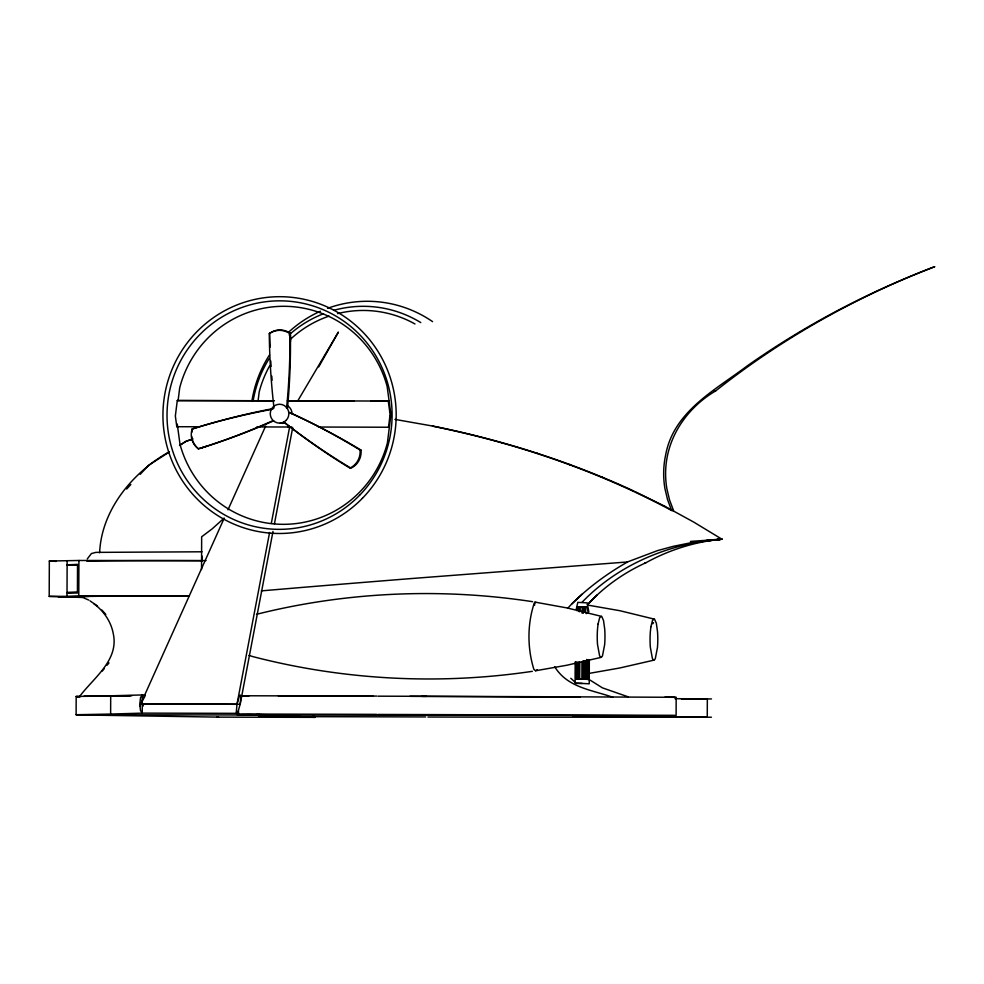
<?xml version="1.0" encoding="UTF-8"?>
<svg xmlns="http://www.w3.org/2000/svg" width="984" height="984" viewBox="0 0 984 984"><rect width="100%" height="100%" fill="white"/><g stroke="black" fill="none" stroke-linecap="round" stroke-linejoin="round"><path stroke-width="1.48" d="M82.521 597.472L49.2 596.39L49.335 561.04L78.917 560.486A473.894 4.047 0.2 0 1 201.572 560.634A889.179 69.249 -1.9 0 0 206.062 560.56M49.2 596.39L67.01 596.329L67.133 560.978M664.827 697.226A226.763 1.931 0.2 0 1 676.168 697.226L676.106 715.491A226.763 1.931 0.2 0 0 643.29 715.54L76.112 714.728L76.174 696.451L131.93 695.7M67.01 596.329L78.781 595.849L78.917 560.486M82.115 596.894L81.451 596.882L82.914 596.931L81.328 596.845L88.732 600.068M76.112 714.728L110.626 714.064L110.7 695.799L145.374 694.864M201.535 569.539L201.658 536.784L212.126 528.9L223.909 518.297M534.607 605.258L534.62 602.048L567.104 607.952L601.175 616.292M575.222 661.974L575.148 683.068L589.231 683.806L589.318 659.698M575.726 662.121L575.665 678.689L588.739 679.378L588.813 659.797M576.083 661.974L576.021 678.788L577.19 678.849L577.251 661.998M577.448 609.895L577.46 606.833M578.432 662.06L578.371 678.911L579.539 678.972L579.601 662.121M578.617 611.482L578.641 606.894M579.465 662.232L579.404 679.083L583.057 679.157L583.131 660.768M579.662 611.667L579.674 607.067M579.797 611.544L579.81 606.956L578.506 607.005L582.479 607.017M581.888 679.095L581.95 662.244M582.134 613.204L582.159 607.079L583.34 607.14L583.315 613.266M584.299 660.83L584.238 679.218L585.406 679.28L585.48 660.941M584.496 611.79L584.508 607.202L587.091 607.263L588.247 612.798M585.664 612.023L585.603 607.251M586.661 659.428L586.575 679.341L588.739 679.378M587.251 679.378L587.325 659.797M587.436 605.037L619.92 610.72L654.003 619.059M99.618 552.75C101.463 509.737 132.901 471.939 169.433 451.705M273.601 400.759L177.28 400.537L175.349 415.998L176.8 426.712L177.624 426.748M177.28 400.537L178.104 400.574L179.703 387.807A109.015 107.367 -87 0 1 282.998 306.295A109.015 107.367 -87 0 1 387.13 386.38L390.931 414.572L387.413 442.812A109.015 107.367 -87 0 1 284.118 524.324A109.015 107.367 -87 0 1 179.986 444.239L177.268 424.079M258.128 400.488L259.186 391.976A109.015 107.367 -87 0 1 269.788 365.605M576.317 609.022L577.805 602.368L587.177 602.86L588.838 611.827M269.591 532.504L237.009 704.138L236.295 712.084A9.004 1.55 -79 0 0 237.882 712.17L240.17 704.298L272.986 531.422M576.87 610.621L577.854 606.771L587.091 607.263M271.301 523.463L289.603 427.105M274.413 523.894L292.678 427.683M237.009 704.138L239.297 696.266A9.004 1.55 -79 0 1 240.883 696.352L240.17 704.298L140.7 703.917L139.691 706.278M87.244 558.973L91.414 553.562L95.879 552.381L202.052 551.79M237.107 704.298L140.7 703.917L224.192 518.224M227.968 509.847L265.631 426.072M140.7 703.917L145.042 696.045M142.742 706.438L143.861 704.077M318.718 366.872L338.398 332.075L298.029 400.414M652.761 623.745L653.573 622.651M102.262 671.039L104.193 668.714M107.072 665.221L108.99 662.896M79.729 696.315C93.628 677.791 118.978 660.326 113.308 633.856C111.13 621.753 103.812 611.015 93.947 603.807M126.69 489.023L130.847 484.509M140.22 474.325L148.547 465.284L169.223 452.074M567.62 608.333L571.753 603.979C588.407 587.386 607.472 573.364 627.903 561.778L657.521 550.609L673.117 546.366L690.596 542.811L721.924 539.195L693.781 522.123L664.471 506.083L635.356 491.779M597.116 594.951L587.386 604.791C603.782 586.956 623.893 572.676 645.971 562.725C669.329 549.81 695.319 541.63 721.924 539.195A889.179 69.249 -1.9 0 1 706.77 540.191M581.95 602.38C618.284 564.435 669.919 543.07 721.924 539.195L690.461 541.421M571.704 604.016L582.097 594.176M274.007 408.053A716.155 705.725 47.5 0 1 269.272 333.699L269.702 333.342A17.737 17.503 50.6 0 1 290.391 333.342L290.477 341.608A690.424 682.096 54.2 0 1 287.5 408.04M269.272 333.699A17.737 17.503 50.6 0 1 289.96 333.699L290.391 333.342M715.663 390.919C781.751 338.545 856.092 296.799 934.8 266.652C868.54 291.817 805.318 325.027 747.336 365.814C715.368 389.947 673.585 411.435 665.676 454.854A87.502 86.174 -87 0 0 664.95 488.679L667.582 499.749L671.617 510.475L673.536 510.573L669.514 499.847L666.881 488.777A87.502 86.174 -87 0 1 667.607 454.952C673.486 427.929 691.973 404.731 715.663 390.919L713.732 390.82M238.485 710.731L238.558 713.351L237.55 714.027L376.638 714.359M535.862 602.282L534.189 603.352C527.227 624.237 527.313 648.53 533.931 669.501L535.591 670.756L566.882 665.233L601.015 657.398M535.591 670.756L537.264 669.673M179.568 445.469L186.037 441.336L191.757 439.307M179.605 445.334L185.951 441.349L192.999 438.901M206.259 446.355L199.764 448.397L206.259 446.355A690.424 688.246 -80.2 0 0 273.663 420.808M272.74 409.184A716.45 712.785 -86.4 0 0 192.212 428.913A17.737 17.663 -84.4 0 0 198.35 448.839L200.072 448.421A690.731 688.505 -80.4 0 0 272.556 420.844M256.455 614.323C346.454 591.753 440.893 587.657 532.578 601.679M653.843 660.166L619.711 668.001L588.42 673.523M532.319 671.334C439.565 685.135 344.129 680.227 253.331 656.734L248.964 655.467M704.31 541.003L721.924 539.195A889.179 91.008 -0.1 0 1 708.505 540.462M644.655 563.008L645.664 562.909M261.338 590.867L302.691 587.374A905.821 21.094 -4.6 0 1 413.059 578.42L627.534 561.962M67.121 564.853L77.588 564.853L67.121 564.853L77.527 564.373L77.428 592.159L67.023 592.626L77.761 592.651M80.282 596.624L88.806 596.341M83.997 696.18L130.638 695.7M110.626 714.064L142.237 713.129L238.558 713.351M106.678 596.132L80.11 596.562L82.816 596.931M267.955 714.876L270.428 714.839L265.655 714.716M270.957 715.786L266.922 715.848L272.679 715.958M287.832 716.008L291.879 715.946L288.607 715.86M106.53 596.083L132.655 595.996M250.453 714.667L245.668 714.716L250.428 714.827M265.643 714.888L274.388 714.851L262.839 714.691M132.545 595.947L189.309 595.984M253.282 714.655L241.707 714.691L253.257 714.851M262.814 714.888L268.177 714.925M273.638 715.774L262.949 715.823L270.416 715.983M285.163 716.008L295.84 715.971L286.11 715.835M202.237 560.659L201.954 560.659A139.74 1.193 0.2 0 0 86.936 561.286M67.023 592.626L77.49 592.639M241.892 695.774L244.745 695.786M306.172 695.909L310.76 695.922M259.665 714.888L264.475 714.925M271.941 715.737L276.701 715.786M282.101 716.008L286.861 716.044M425.678 716.93L286.885 716.61L314.88 717.348L313.244 716.081M287.365 400.783L389.111 401.066L370.759 401.017M178.104 400.574L274.438 400.796M288.201 400.832L353.945 400.98M176.8 426.712L199.641 426.761M256.824 426.933L291.854 427.019M318.447 427.031L389.356 427.24L388.52 427.191L390.094 414.522L388.274 401.017M58.376 596.87L83.296 596.956M584.939 607.436L585.677 607.436M586.083 613.475L586.833 613.487M576.132 683.425L582.184 683.437M242.089 695.762L376.712 696.082M241.929 695.774L249.149 695.799M278.324 695.872L373.071 696.18M80.294 696.635L76.936 696.611L79.839 696.709M255.754 714.63L260.059 714.642M256.43 714.667L278.976 714.839L237.107 714.716L261.756 714.618M275.987 715.749L280.28 715.762M76.863 714.888L218.571 717.127L314.88 717.348M409.971 696.328L426.626 696.389M421.865 696.377L564.767 697.078M284.499 715.786L258.386 715.811L275.631 715.983M273.995 716.044L279.444 716.069M274.29 716.008L300.403 715.971L284.794 715.737M553.611 697.016L579.92 697.164M251.879 714.888L256.406 714.876M283.158 715.811L288.373 715.811M573.032 716.032L669.366 716.905A226.763 1.931 0.2 0 0 707.262 717.127L707.336 698.849A226.763 1.931 0.2 0 1 674.95 698.677M389.971 415.506L390.808 415.555M633.069 491.077L634.04 491.127C570.08 461.545 502.492 440.131 433.452 426.195L432.493 426.146C515.554 442.997 596.821 470.352 671.617 510.475M467.572 433.846L468.544 433.895M287.968 426.97L288.804 427.007M502.135 442.825L503.107 442.874M536.071 453.071L537.03 453.12M569.256 464.559L570.228 464.608M601.63 477.228L602.589 477.289M663.499 506.034L664.471 506.083M201.572 560.634L201.954 560.659A8.942 1.55 -89.9 0 1 202.175 556.194M49.335 561.04L56.149 561.397M289.567 412.419A716.155 682.785 -84.2 0 1 360.07 450.045L361.054 450.131A17.737 16.962 -85 0 1 350.931 468.175L348.717 467.351A690.731 662.847 -86.3 0 1 283.663 421.878M192.212 428.913L192.52 428.938A716.155 712.441 -86.5 0 1 272.863 408.643M198.35 448.839L198.657 448.864A17.737 17.663 -84.4 0 1 191.646 436.269M394.941 419.393L433.452 426.195M76.174 696.451L77.232 696.623M217.107 716.795L218.571 717.127M612.995 697.361C594.447 690.62 572.135 688.32 558.641 672.183A42.017 38.548 28.2 0 1 554.755 666.808M628.382 696.918L602.442 687.865L588.666 679.218M349.701 467.437L344.068 464.005A690.424 662.663 -86.3 0 1 339.578 461.213M90.024 600.88L97.502 606.033M570.782 678.284L574.877 681.998M101.918 610.055L105.817 614.483M289.96 333.699L289.985 335.163A690.731 682.355 54 0 1 286.541 408.385M290.415 334.818L290.477 341.608M333.65 310.366A113.16 111.45 -87 0 1 420.771 322.58M253.109 401.041A113.16 111.45 -87 0 1 269.235 358.508M289.099 334.917A113.16 111.45 -87 0 1 323.441 313.761M327.574 308.336A118.4 116.616 -87 0 1 432.579 321.633M251.867 401.349A118.4 116.616 -87 0 1 269.53 354.904M288.546 332.26A118.4 116.616 -87 0 1 320.452 311.215M337.561 313.613A109.015 107.367 -87 0 1 414.977 323.97M289.899 339.788A109.015 107.367 -87 0 1 329.087 316.11M314.203 716.168A9.004 1.55 -79 0 1 312.838 717.016M711.42 717.213A1211.366 10.406 0.2 0 1 427.892 717.016M711.494 698.935A1211.402 10.406 0.2 0 1 681.457 698.947M191.695 432.554A17.737 17.663 -84.4 0 1 192.52 428.938M360.07 450.045A17.737 16.962 -85 0 1 349.947 468.089M338.459 460.512A690.424 662.663 -86.3 0 1 322.949 450.426M321.842 449.688A690.424 662.663 -86.3 0 1 284.339 422.48M290.255 413.009A716.45 683.191 -84.3 0 1 361.054 450.131M272.113 380.218A716.45 706.069 47.7 0 1 271.768 376.097M271.08 366.442A716.45 706.069 47.7 0 1 270.748 360.931M270.083 347.143A716.45 706.069 47.7 0 1 269.702 333.342M287.414 405.691A9.446 9.311 -87 0 1 292.039 413.883M285.102 422.997A9.446 9.311 -87 0 1 280.28 422.985M377.905 714.446A1211.366 10.283 0.2 0 1 674.852 715.577M377.979 696.18A1211.402 10.283 0.2 0 1 674.926 697.299M78.781 595.849A473.894 4.047 0.2 0 1 189.371 595.96M142.311 694.864L142.237 713.129L140.491 710.51L139.79 704.064L140.54 697.582L142.311 694.864M598.075 624.004L597.559 628.616A19.053 3.296 -89.9 0 0 597.497 644.348L599.551 655.578A24.12 4.17 -89.9 0 0 602.503 655.738L604.643 644.717A19.053 3.296 -89.9 0 0 604.705 628.997L603.512 620.486L601.679 616.316L599.687 617.608L598.075 624.004M650.904 626.771L650.375 631.384A19.053 3.296 -89.9 0 0 650.326 647.115L652.367 658.345A24.12 4.17 -89.9 0 0 655.332 658.505L657.46 647.484A19.053 3.296 -89.9 0 0 657.521 631.765L656.34 623.253L654.508 619.084L652.515 620.375L650.904 626.771M286.11 420.389A9.446 9.311 -87 0 0 282.002 404.572A9.446 9.311 -87 0 0 270.563 416.121A9.446 9.311 -87 0 0 286.11 420.389M362.444 498.248A118.4 116.616 -87 0 0 309.161 300.526A118.4 116.616 -87 0 0 167.071 446.515A118.4 116.616 -87 0 0 362.444 498.248M359.541 495.333A114.255 112.533 -87 0 0 308.127 304.536A114.255 112.533 -87 0 0 171.007 445.42A114.255 112.533 -87 0 0 359.541 495.333"/></g></svg>
